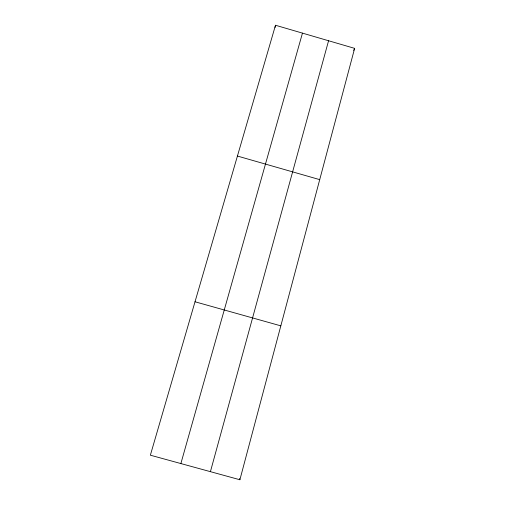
<?xml version="1.0" encoding="UTF-8"?>
<svg xmlns="http://www.w3.org/2000/svg" width="505" height="505" viewBox="0 0 505 505"><rect width="100%" height="100%" fill="white"/><g stroke="black" fill="none" stroke-linecap="round" stroke-linejoin="round"><path stroke-width="0.76" d="M275.055 27.472L275.503 25.25L354.636 48.36L239.894 479.75L150.364 455.194L275.503 25.25M210.415 471.664L328.572 40.747M180.872 463.565L302.463 33.122M353.651 50.418L354.636 48.36M195.018 301.775L280.83 325.851M237.432 156.051L319.716 179.635M239.578 478.481L239.894 479.75"/></g></svg>
